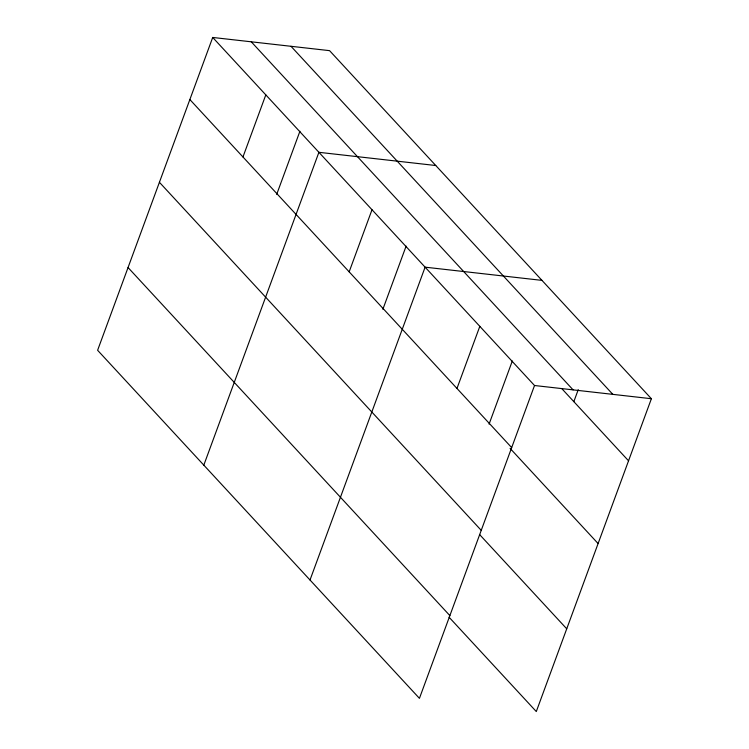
<?xml version="1.0" encoding="UTF-8"?>
<svg xmlns="http://www.w3.org/2000/svg" width="749" height="749" viewBox="0 0 749 749"><rect width="100%" height="100%" fill="white"/><g stroke="black" fill="none" stroke-linecap="round" stroke-linejoin="round"><path stroke-width="1.12" d="M212.707 37.45L97.613 350.279L419.431 698.349L534.524 385.51L212.707 37.45L329.569 50.651L651.387 398.721L536.293 711.55L449.072 617.223M242.957 156.981L265.811 94.88M276.681 194.403L299.918 131.262M203.812 465.148L318.905 152.309L435.778 165.52M349.165 271.84L372.01 209.739M382.879 309.271L406.117 246.121M310.011 580.007L425.104 267.168L541.976 280.379M456.974 388.441L479.819 326.339M489.078 424.131L512.316 360.981M573.837 401.642L578.247 389.658M534.524 385.51L651.387 398.721M291.005 46.298L612.822 394.358M251.271 41.804L573.088 389.873M561.937 388.778L628.542 460.813M189.862 99.551L511.679 447.612M510.088 448.37L598.105 543.559M159.415 182.288L481.233 530.348M479.519 534.477L566.731 628.804M128.051 267.543L449.868 615.603"/></g></svg>
